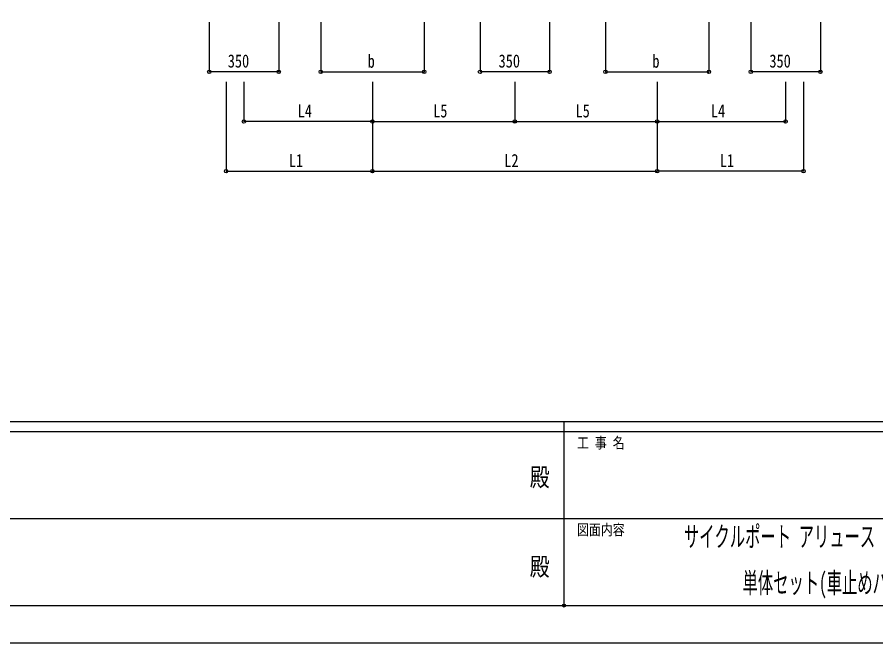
# Model space of a CAD drawing. Units: millimetres, scale not verified. Extents: x -10512 to 10512, y -7425 to 7425.
# Drawn here: x -2762 to 1556, y -7425 to -4276 of the extents above; entities that cross this region are included whole.
import ezdxf
from ezdxf.enums import TextEntityAlignment as Align

# ---------------------------------------------------------------- set-up
doc = ezdxf.new("R2010")
doc.units = ezdxf.units.MM
doc.header["$LTSCALE"] = 30
doc.header["$PDMODE"] = 32
doc.header["$PDSIZE"] = 15
for name, color, linetype in [('0-2_USER1', 3, 'Continuous'), ('0-6_YKK_D', 6, 'Continuous'), ('0-7_YKK_ZWAK', 7, 'Continuous')]:
    doc.layers.add(name, color=color, linetype=linetype)
doc.styles.add('ＭＳ ゴシック', font='')
doc.styles.get('ＭＳ ゴシック').set_extended_font_data('MS Gothic')

msp = doc.modelspace()

# ---------------------------------------------------------------- linework, layer by layer
at = {"layer": '0-6_YKK_D'}
for p, q in [((-1796.35, -4301.5), (-1796.35, -4552.5)), ((-1446.35, -4301.5), (-1446.35, -4552.5)), ((-1235.35, -4301.5), (-1235.35, -4552.5)), ((-715.35, -4301.5), (-715.35, -4552.5)), ((-434.35, -4301.5), (-434.35, -4552.5)), ((-84.35, -4301.5), (-84.35, -4552.5)), ((196.65, -4301.5), (196.65, -4552.5)), ((716.65, -4301.5), (716.65, -4552.5)), ((927.65, -4301.5), (927.65, -4552.5)), ((1277.65, -4301.5), (1277.65, -4552.5)), ((-1446.35, -4551.5), (-1796.35, -4551.5)), ((-1235.35, -4551.5), (-715.35, -4551.5)), ((-84.35, -4551.5), (-434.35, -4551.5)), ((196.65, -4551.5), (716.65, -4551.5)), ((1277.65, -4551.5), (927.65, -4551.5)), ((-1711.35, -4601.5), (-1711.35, -5052.5)), ((-1621.35, -4601.5), (-1621.35, -4802.5)), ((-975.35, -4601.5), (-975.35, -4802.5)), ((-975.35, -4601.5), (-975.35, -4802.5)), ((-975.35, -4601.5), (-975.35, -5052.5)), ((-975.35, -4601.5), (-975.35, -5052.5)), ((-259.35, -4601.5), (-259.35, -4802.5)), ((-259.35, -4601.5), (-259.35, -4802.5)), ((456.65, -4601.5), (456.65, -4802.5)), ((456.65, -4601.5), (456.65, -4802.5)), ((456.65, -4601.5), (456.65, -5052.5)), ((456.65, -4601.5), (456.65, -5052.5)), ((1102.65, -4601.5), (1102.65, -4802.5)), ((1192.65, -4601.5), (1192.65, -5052.5)), ((-975.35, -4801.5), (-1621.35, -4801.5)), ((-975.35, -4801.5), (-259.35, -4801.5)), ((-259.35, -4801.5), (456.65, -4801.5)), ((456.65, -4801.5), (1102.65, -4801.5)), ((-1711.35, -5051.5), (-975.35, -5051.5)), ((-975.35, -5051.5), (456.65, -5051.5)), ((1192.65, -5051.5), (456.65, -5051.5))]:
    msp.add_line(p, q, dxfattribs=at)
for centre in [(-1796.35, -4551.5), (-1446.35, -4551.5), (-1235.35, -4551.5), (-715.35, -4551.5), (-434.35, -4551.5), (-84.35, -4551.5), (196.65, -4551.5), (716.65, -4551.5), (927.65, -4551.5), (1277.65, -4551.5), (-1621.35, -4801.5), (-975.35, -4801.5), (-975.35, -4801.5), (-259.35, -4801.5), (-259.35, -4801.5), (456.65, -4801.5), (456.65, -4801.5), (1102.65, -4801.5), (-1711.35, -5051.5), (-975.35, -5051.5), (-975.35, -5051.5), (456.65, -5051.5), (456.65, -5051.5), (1192.65, -5051.5)]:
    msp.add_circle(centre, 8.5, dxfattribs=at)
at = {"layer": '0-7_YKK_ZWAK'}
for p, q in [((9737.55, -6312.5), (-9762.45, -6312.5)), ((-12.45, -6312.5), (-12.45, -7237.5)), ((-12.45, -6362.5), (-3262.45, -6362.5)), ((3237.55, -6362.5), (-12.45, -6362.5)), ((-3243.7, -6800), (-12.45, -6800)), ((-12.45, -6800), (3237.55, -6800)), ((-3262.45, -7237.5), (-12.45, -7237.5)), ((-12.45, -7237.5), (3237.55, -7237.5))]:
    msp.add_line(p, q, dxfattribs=at)
msp.add_lwpolyline([(-10512.5, -7425), (10512.5, -7425), (10512.5, 7425), (-10512.5, 7425)], close=True, dxfattribs=at)
msp.add_point((-12.45, -7237.5), dxfattribs=at)

# ---------------------------------------------------------------- texts
at = {"layer": '0-2_USER1', "style": 'ＭＳ ゴシック', "width": 0.55}
for s, p in [('サイクルポート アリュース Z ミニ 750タイプ', (591.02, -6972.08)), ('単体セット(車止めバー) 納まり図', (886.18, -7205.42))]:
    msp.add_text(s, height=102.6, dxfattribs=at).set_placement(p, align=Align.BOTTOM_LEFT)
at = {"layer": '0-6_YKK_D', "style": 'ＭＳ ゴシック', "width": 0.8}
for s, p in [('350', (-1702.95, -4549.84)), ('b', (-999.35, -4550.7)), ('350', (-340.95, -4549.84)), ('b', (432.65, -4550.7)), ('350', (1021.05, -4549.84)), ('L4', (-1351.15, -4800.7)), ('L5', (-670.15, -4800.7)), ('L5', (45.85, -4800.7)), ('L4', (726.85, -4800.7)), ('L1', (-1396.15, -5050.7)), ('L2', (-312.15, -5050.7)), ('L1', (771.85, -5050.7))]:
    msp.add_text(s, height=65.98, dxfattribs=at).set_placement(p, align=Align.BOTTOM_LEFT)
at = {"layer": '0-7_YKK_ZWAK', "style": 'ＭＳ ゴシック', "width": 0.8}
for s, height, p in [('工 事 名', 54.99, (53.17, -6462.5)), ('殿', 91.64, (-184.17, -6664.58)), ('図面内容', 54.99, (53.17, -6900)), ('殿', 91.64, (-184.17, -7114.58))]:
    msp.add_text(s, height=height, dxfattribs=at).set_placement(p, align=Align.BOTTOM_LEFT)

doc.saveas('drawing.dxf')
